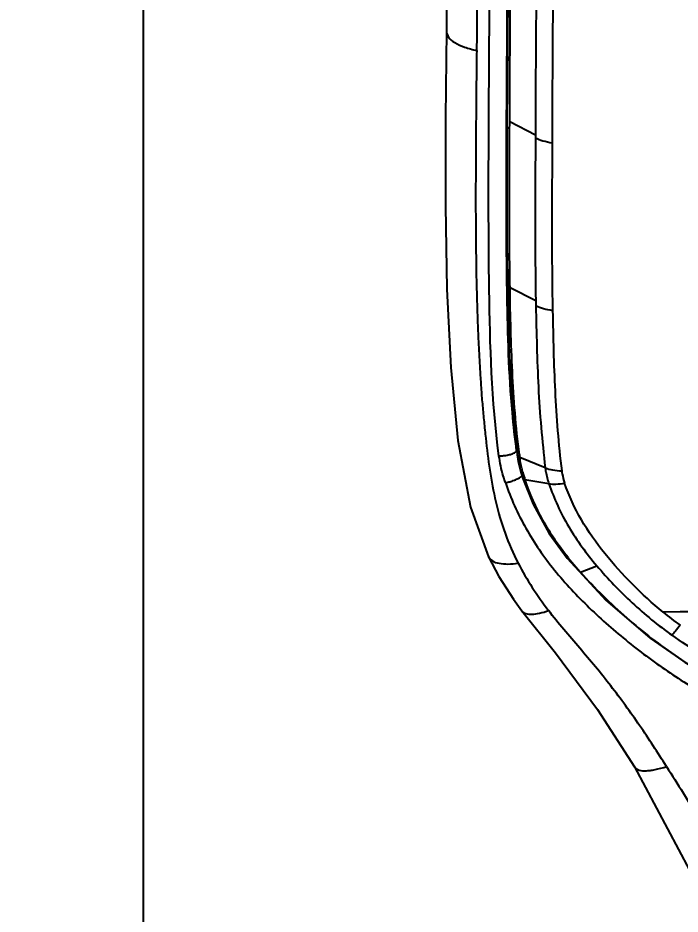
# Model space of a CAD drawing. Header units: millimetres. Extents: x 3631 to 3841, y 294 to 591.
# Drawn here: x 3752.6 to 3771.21, y 469.25 to 494.45 of the extents above; entities that cross this region are included whole.
import ezdxf

# ---------------------------------------------------------------- set-up
doc = ezdxf.new("R2010")
doc.units = ezdxf.units.MM
doc.header["$LTSCALE"] = 0.1
doc.layers.add('DIM', color=3, linetype='Continuous')
doc.styles.get("Standard").update_dxf_attribs({"font": 'arial.ttf'})
doc.dimstyles.new('ISO-25', dxfattribs={"dimtxt": 2.5, "dimasz": 2.5, "dimexe": 1.25, "dimexo": 0.625, "dimtad": 1, "dimlfac": 1.333333, "dimtxsty": 'Standard', "dimcen": 2.5, "dimadec": 0, "dimazin": 0, "dimtfac": 1, "dimtmove": 0, "dimatfit": 3, "dimfxl": 0, "dimarcsym": 0})

# ---------------------------------------------------------------- blocks, each defined once
blk = doc.blocks.new('*D74')
at = {"layer": 'Defpoints', "color": 0}
for p in [(3786.12, 534.251), (3756.118, 373.592), (3779.944, 373.592)]:
    blk.add_point(p, dxfattribs=at)
at = {"layer": 'DIM', "color": 0, "lineweight": -2}
for p, q in [((3785.495, 534.251), (3754.868, 534.251)), ((3756.118, 531.751), (3756.118, 376.092)), ((3779.319, 373.592), (3754.868, 373.592))]:
    blk.add_line(p, q, dxfattribs=at)
at = {"layer": 'DIM', "color": 0}
for points in [[(3755.702, 531.751), (3756.535, 531.751), (3756.118, 534.251)], [(3755.702, 376.092), (3756.535, 376.092), (3756.118, 373.592)]]:
    blk.add_solid(points, dxfattribs=at)
at = {"layer": 'DIM', "color": 0, "insert": (3754.238, 453.922), "char_height": 2.5, "attachment_point": 5, "rotation": 90}
blk.add_mtext('214', dxfattribs=at)

msp = doc.modelspace()

# ---------------------------------------------------------------- linework, layer by layer
at = {"color": 7, "linetype": 'Continuous'}
for p, q in [((3766.4024, 499.8655), (3766.3439, 491.4176)), ((3764.6441, 494.0818), (3764.6197, 491.6582)), ((3766.3322, 491.4177), (3766.3335, 491.6929)), ((3766.4195, 491.4662), (3766.4197, 491.5344)), ((3767.1421, 491.1571), (3766.42, 491.5342)), ((3766.3311, 491.1495), (3766.3322, 491.4177)), ((3766.3439, 491.4176), (3766.3412, 488.0688)), ((3766.419, 491.3299), (3766.4195, 491.4662)), ((3767.1425, 491.1569), (3767.1425, 491.0748)), ((3766.3689, 486.7881), (3766.3464, 486.7685)), ((3766.3483, 486.6607), (3766.3464, 486.7685)), ((3767.1524, 486.4956), (3766.4288, 486.8629)), ((3766.3712, 486.6807), (3766.3483, 486.6607)), ((3767.1526, 486.4956), (3767.1553, 486.3546)), ((3766.6268, 482.1685), (3766.6587, 481.9765)), ((3766.6272, 482.1687), (3766.6272, 482.1685)), ((3767.4182, 481.8017), (3766.701, 482.0955)), ((3766.7848, 481.5015), (3766.7848, 481.5014)), ((3767.5226, 481.3548), (3766.8501, 481.4652)), ((3765.8272, 479.3008), (3765.8275, 479.3002)), ((3768.4092, 478.8674), (3768.87, 479.0443)), ((3766.7606, 477.779), (3766.7621, 477.7771)), ((3769.9295, 473.3871), (3769.9296, 473.387))]:
    msp.add_line(p, q, dxfattribs=at)
for points in [[(3764.6724, 519.9102), (3764.669, 511.6495), (3764.6902, 502.875), (3764.6441, 494.0813)], [(3764.6197, 491.6582), (3764.6135, 489.1639), (3764.655, 486.8244), (3764.7645, 484.6258), (3764.9609, 482.5697), (3765.3201, 480.695), (3765.8272, 479.3008)], [(3766.3412, 488.0688), (3766.4096, 484.9105), (3766.6272, 482.1687)], [(3766.6587, 481.9765), (3766.7295, 481.6799), (3766.7848, 481.5014)], [(3766.7857, 481.5018), (3767.0772, 480.78), (3767.5287, 479.9578), (3768.0341, 479.2602)], [(3765.8274, 479.3002), (3766.1174, 478.7446), (3766.5232, 478.1061), (3766.7621, 477.7771)], [(3768.0341, 479.2602), (3769.1234, 478.0822), (3770.3718, 477.0059), (3771.7417, 476.0518), (3773.3039, 475.2192)], [(3766.7606, 477.779), (3767.7078, 476.5937), (3768.8856, 474.9995), (3769.9295, 473.3871)], [(3769.9296, 473.387), (3772.0962, 469.3221), (3773.7579, 464.739), (3774.751, 460.206)]]:
    msp.add_lwpolyline(points, dxfattribs=at)
for centre, radius, start, end in [((3789.2142, 485.0626), 22.7074, 187.30486, 187.50649), ((3770.2426, 482.6056), 3.579, 195.07483, 198.58074), ((3766.816, 481.5119), 0.0329, 198.63216, 206.25469), ((3774.8956, 484.7293), 8.7431, 218.56738, 218.74114), ((3776.8626, 486.3302), 11.279, 218.83122, 219.69544), ((3777.1779, 486.5933), 11.6896, 219.70085, 221.38249), ((3786.1255, -569.2692), 1047.1217, 89.1571714, 90.8422954), ((3776.5526, 484.854), 9.1917, 230.71526, 234.45177)]:
    msp.add_arc(centre, radius, start, end, dxfattribs=at)
for points, knots in [([(3765.5178, 519.3737), (3765.5084, 517.2255), (3765.5057, 512.9232), (3765.529, 506.4637), (3765.5411, 500.0013), (3765.509, 495.693), (3765.4884, 493.542)], [0, 0, 0, 0, 0.2494818, 0.4996465, 0.7501841, 1, 1, 1, 1]), ([(3766.1191, 482.1419), (3765.911, 483.6861), (3765.8208, 486.8074), (3765.8276, 491.4706), (3765.8634, 496.1328), (3765.9007, 500.7921), (3765.909, 505.4511), (3765.895, 511.6646), (3765.8716, 516.3254), (3765.8638, 519.4331)], [0, 0, 0, 0, 0.1253265, 0.250348, 0.3753432, 0.5002401, 0.6251305, 0.7500522, 1, 1, 1, 1]), ([(3766.4197, 491.5344), (3766.4264, 493.3226), (3766.4502, 496.0046), (3766.4776, 499.58), (3766.4932, 503.1541), (3766.4901, 507.6225), (3766.4787, 511.1973), (3766.4721, 512.9853)], [0, 0, 0, 0, 0.2500891, 0.3750931, 0.5000423, 0.749948, 1, 1, 1, 1]), ([(3767.1929, 512.9854), (3767.1994, 511.1663), (3767.2079, 508.4379), (3767.2124, 504.8006), (3767.2117, 502.0731), (3767.2002, 499.3449), (3767.171, 495.7062), (3767.1455, 492.9766), (3767.1425, 491.1569)], [0, 0, 0, 0, 0.2500149, 0.3749685, 0.4998924, 0.624862, 0.7499103, 1, 1, 1, 1]), ([(3766.3335, 491.6929), (3766.3432, 493.698), (3766.3791, 497.7083), (3766.4024, 501.7187), (3766.4053, 503.724)], [0, 0, 0, 0, 0.4999862, 1, 1, 1, 1]), ([(3767.6812, 503.6425), (3767.6809, 502.5835), (3767.6774, 500.466), (3767.6476, 496.2294), (3767.6146, 493.0517), (3767.6121, 490.9325)], [0, 0, 0, 0, 0.2499372, 0.4998028, 1, 1, 1, 1]), ([(3764.6441, 494.0811), (3764.6435, 494.0229), (3764.6967, 493.8858), (3764.8921, 493.7386), (3765.1641, 493.6205), (3765.3755, 493.5642), (3765.4889, 493.5419)], [0, 0, 0, 0, 0.1644354, 0.385159, 0.6736314, 1, 1, 1, 1]), ([(3765.4923, 493.5412), (3765.4879, 493.2384), (3765.4796, 492.6326), (3765.4786, 491.8754), (3765.468, 491.2697), (3765.4646, 490.8153), (3765.4674, 490.3608), (3765.4649, 489.9064), (3765.4592, 489.4522), (3765.4626, 488.9978), (3765.4689, 488.5433), (3765.4708, 487.9374), (3765.4785, 487.1799), (3765.5037, 486.4228), (3765.5193, 485.8166), (3765.5395, 485.362), (3765.5651, 484.9074), (3765.5903, 484.4528), (3765.618, 483.9982), (3765.6548, 483.5442), (3765.6993, 483.091), (3765.7591, 482.4878), (3765.8525, 481.7359), (3766.0671, 480.5371), (3766.3759, 479.6623), (3766.6581, 479.1191)], [0, 0, 0, 0, 0.0623682, 0.1247871, 0.1559483, 0.1871419, 0.2183784, 0.2495642, 0.2807164, 0.3119302, 0.3431624, 0.3743424, 0.4367169, 0.4991707, 0.5303654, 0.5616077, 0.5928849, 0.6241428, 0.6553906, 0.6866733, 0.7179634, 0.7491798, 0.8115179, 0.8739298, 1, 1, 1, 1]), ([(3766.419, 491.3299), (3766.4082, 491.3356), (3766.3751, 491.3549), (3766.3438, 491.3905), (3766.3439, 491.4176)], [0, 0, 0, 0, 0.3107051, 1, 1, 1, 1]), ([(3766.4287, 486.8564), (3766.4228, 487.229), (3766.4073, 488.7201), (3766.4154, 490.2114), (3766.419, 491.3299)], [0, 0, 0, 0, 0.2498907, 1, 1, 1, 1]), ([(3767.1421, 491.075), (3767.1416, 490.6942), (3767.1363, 489.1678), (3767.1318, 487.6412), (3767.1523, 486.4958)], [0, 0, 0, 0, 0.249441, 1, 1, 1, 1]), ([(3767.6123, 490.9326), (3767.5248, 490.9467), (3767.3642, 490.9825), (3767.2092, 491.0401), (3767.1421, 491.075)], [0, 0, 0, 0, 0.5395881, 1, 1, 1, 1]), ([(3767.612, 490.9325), (3767.6106, 489.7548), (3767.5978, 488.184), (3767.6169, 486.6133), (3767.6247, 486.2203)], [0, 0, 0, 0, 0.7497926, 1, 1, 1, 1]), ([(3766.6911, 482.1754), (3766.5916, 482.9513), (3766.5034, 484.1227), (3766.4483, 485.685), (3766.4335, 486.4661), (3766.4288, 486.8564)], [0, 0, 0, 0, 0.5003494, 0.7503187, 1, 1, 1, 1]), ([(3766.6152, 482.27), (3766.5665, 482.6303), (3766.4076, 484.0838), (3766.3647, 485.5468), (3766.3477, 486.6446)], [0, 0, 0, 0, 0.2487811, 1, 1, 1, 1]), ([(3767.1553, 486.3546), (3767.164, 485.9744), (3767.1789, 485.2143), (3767.2202, 484.0743), (3767.2973, 482.9362), (3767.3753, 482.1796), (3767.4187, 481.8019)], [0, 0, 0, 0, 0.2500228, 0.4999213, 0.7500335, 1, 1, 1, 1]), ([(3767.627, 486.22), (3767.5393, 486.2326), (3767.3784, 486.2656), (3767.2227, 486.3207), (3767.1553, 486.3546)], [0, 0, 0, 0, 0.5398988, 1, 1, 1, 1]), ([(3767.6274, 486.2204), (3767.6396, 485.4681), (3767.676, 483.9633), (3767.7876, 482.4603), (3767.8832, 481.7134)], [0, 0, 0, 0, 0.499828, 1, 1, 1, 1]), ([(3766.1191, 482.1419), (3766.131, 482.141), (3766.1838, 482.1387), (3766.2368, 482.1414), (3766.2774, 482.1461)], [0, 0, 0, 0, 0.2271815, 1, 1, 1, 1]), ([(3766.4136, 482.1718), (3766.4305, 482.1764), (3766.4889, 482.1943), (3766.546, 482.219), (3766.5821, 482.2435)], [0, 0, 0, 0, 0.2869543, 1, 1, 1, 1]), ([(3766.6273, 482.1685), (3766.6294, 482.1534), (3766.6501, 482.1207), (3766.6825, 482.104), (3766.7014, 482.0962)], [0, 0, 0, 0, 0.4269265, 1, 1, 1, 1]), ([(3766.2983, 481.3837), (3766.2771, 481.4459), (3766.1992, 481.694), (3766.1448, 481.9495), (3766.1188, 482.1419)], [0, 0, 0, 0, 0.2530672, 1, 1, 1, 1]), ([(3766.7867, 481.6748), (3766.7773, 481.7097), (3766.7422, 481.8486), (3766.7155, 481.9898), (3766.701, 482.096)], [0, 0, 0, 0, 0.2522683, 1, 1, 1, 1]), ([(3767.4182, 481.8017), (3767.4232, 481.7642), (3767.4472, 481.613), (3767.4859, 481.4641), (3767.5226, 481.3548)], [0, 0, 0, 0, 0.2469651, 1, 1, 1, 1]), ([(3767.4187, 481.8019), (3767.4856, 481.7748), (3767.6399, 481.7354), (3767.7973, 481.7186), (3767.8831, 481.7146)], [0, 0, 0, 0, 0.4565618, 1, 1, 1, 1]), ([(3767.8832, 481.7134), (3767.8871, 481.6846), (3767.9057, 481.5681), (3767.9356, 481.4535), (3767.9638, 481.3693)], [0, 0, 0, 0, 0.2471727, 1, 1, 1, 1]), ([(3766.2983, 481.3837), (3766.3102, 481.3853), (3766.3634, 481.3939), (3766.4159, 481.407), (3766.4559, 481.4193)], [0, 0, 0, 0, 0.2230495, 1, 1, 1, 1]), ([(3766.5847, 481.4668), (3766.6009, 481.474), (3766.6571, 481.5003), (3766.7113, 481.5316), (3766.7462, 481.559)], [0, 0, 0, 0, 0.2856934, 1, 1, 1, 1]), ([(3766.7865, 481.4974), (3766.7886, 481.4931), (3766.8044, 481.4738), (3766.8307, 481.468), (3766.8501, 481.4652)], [0, 0, 0, 0, 0.1929151, 1, 1, 1, 1]), ([(3768.0596, 479.2786), (3767.797, 479.608), (3767.3228, 480.3026), (3766.9875, 481.0739), (3766.8511, 481.4657)], [0, 0, 0, 0, 0.5038254, 1, 1, 1, 1]), ([(3766.2983, 481.3837), (3766.4492, 480.9401), (3766.8411, 480.0734), (3767.6562, 478.897), (3768.6457, 477.8433), (3769.7406, 476.8846), (3770.9152, 476.0143), (3772.5681, 475.0059), (3773.9051, 474.4308), (3774.8131, 474.1212)], [0, 0, 0, 0, 0.1218803, 0.2457016, 0.3706483, 0.496932, 0.6238837, 0.7504433, 1, 1, 1, 1]), ([(3767.5226, 481.3548), (3767.5875, 481.3444), (3767.7362, 481.3414), (3767.883, 481.3571), (3767.9638, 481.3698)], [0, 0, 0, 0, 0.4459868, 1, 1, 1, 1]), ([(3767.5226, 481.3548), (3767.6652, 480.9345), (3768.0427, 480.1136), (3768.5784, 479.3898), (3768.8698, 479.0446)], [0, 0, 0, 0, 0.4956417, 1, 1, 1, 1]), ([(3770.7324, 477.7393), (3770.4307, 477.9855), (3769.8602, 478.5155), (3769.0747, 479.3732), (3768.4066, 480.3149), (3768.0881, 481.0134), (3767.9638, 481.3698)], [0, 0, 0, 0, 0.252985, 0.5049107, 0.7547175, 1, 1, 1, 1]), ([(3765.8275, 479.3002), (3765.85, 479.2534), (3765.939, 479.1637), (3766.1374, 479.1054), (3766.3839, 479.0884), (3766.5639, 479.1039), (3766.6588, 479.1178)], [0, 0, 0, 0, 0.1742946, 0.3977455, 0.6787153, 1, 1, 1, 1]), ([(3768.0764, 479.2579), (3768.0716, 479.2566), (3768.0583, 479.2534), (3768.04, 479.2529), (3768.0341, 479.2602)], [0, 0, 0, 0, 0.3451401, 1, 1, 1, 1]), ([(3766.6581, 479.1191), (3766.7785, 478.8851), (3767.046, 478.4287), (3767.3536, 477.9992), (3767.5109, 477.7864)], [0, 0, 0, 0, 0.4986352, 1, 1, 1, 1]), ([(3768.8698, 479.0446), (3769.1795, 478.6793), (3769.8457, 477.9824), (3770.5916, 477.3703), (3770.9861, 477.092)], [0, 0, 0, 0, 0.4980336, 1, 1, 1, 1]), ([(3768.4089, 478.8673), (3768.6102, 478.642), (3769.0293, 478.2029), (3769.697, 477.5805), (3770.4041, 476.9963), (3771.394, 476.2782), (3772.4442, 475.6513), (3773.5449, 475.1388), (3774.1069, 474.918), (3774.3909, 474.8185)], [0, 0, 0, 0, 0.1242348, 0.2493535, 0.3750872, 0.5010875, 0.7519475, 0.8763126, 1, 1, 1, 1]), ([(3766.7621, 477.7771), (3766.7888, 477.7427), (3766.8803, 477.6862), (3767.0581, 477.6763), (3767.275, 477.7095), (3767.4301, 477.757), (3767.5124, 477.7869)], [0, 0, 0, 0, 0.1658214, 0.3841273, 0.6663825, 1, 1, 1, 1]), ([(3770.8274, 473.4017), (3770.585, 473.7911), (3770.0819, 474.5592), (3769.2727, 475.6754), (3768.3944, 476.7349), (3767.7893, 477.4242), (3767.5109, 477.7864)], [0, 0, 0, 0, 0.2500336, 0.5003757, 0.7510038, 1, 1, 1, 1]), ([(3771.2086, 477.3755), (3771.1657, 477.3187), (3771.0926, 477.2235), (3771.018, 477.1294), (3770.9863, 477.0922)], [0, 0, 0, 0, 0.5929676, 1, 1, 1, 1]), ([(3774.3853, 475.4053), (3774.0856, 475.5031), (3773.4889, 475.716), (3772.6203, 476.1061), (3771.7813, 476.5627), (3771.2458, 476.9086), (3770.9857, 477.0926)], [0, 0, 0, 0, 0.2482929, 0.4985236, 0.7490944, 1, 1, 1, 1]), ([(3769.9296, 473.387), (3769.9863, 473.2948), (3770.1768, 473.2714), (3770.3689, 473.2899), (3770.5694, 473.3245), (3770.7222, 473.3675), (3770.8274, 473.4017)], [0, 0, 0, 0, 0.34942, 0.4870292, 0.6430324, 1, 1, 1, 1]), ([(3770.8274, 473.4017), (3771.1414, 472.909), (3771.7569, 471.9128), (3772.6211, 470.3798), (3773.4329, 468.8105), (3774.1749, 467.1976), (3774.8067, 465.5295), (3775.3164, 463.8122), (3775.6738, 462.0531), (3775.8824, 460.8745), (3775.9794, 460.2833)], [0, 0, 0, 0, 0.1232779, 0.24704, 0.371272, 0.4960519, 0.621462, 0.747394, 0.8735847, 1, 1, 1, 1])]:
    msp.add_open_spline(points, degree=3, knots=knots, dxfattribs=at)
for points in [[(3766.3461, 486.7685), (3766.3249, 488.2286), (3766.3252, 489.6891), (3766.3311, 491.1495)], [(3766.2774, 482.1461), (3766.3233, 482.1514), (3766.369, 482.1598), (3766.4136, 482.1718)], [(3766.5821, 482.2435), (3766.5938, 482.2515), (3766.6051, 482.2602), (3766.6152, 482.27)], [(3766.4559, 481.4193), (3766.4997, 481.4327), (3766.5428, 481.4485), (3766.5847, 481.4668)], [(3766.7462, 481.559), (3766.7528, 481.5642), (3766.7592, 481.5695), (3766.7655, 481.5752)]]:
    msp.add_open_spline(points, degree=3, dxfattribs=at)

# ---------------------------------------------------------------- dimensions: what is measured, and where the dimension line sits
at = {"layer": 'DIM'}
dim = msp.add_linear_dim(base=(3756.1184, 373.5925), p1=(3786.1197, 534.2513), p2=(3779.944, 373.5925), angle=90, text='214', dimstyle='ISO-25', dxfattribs=at)
dim.commit()
dim.dimension.update_dxf_attribs({"geometry": '*D74', "text_midpoint": (3754.2383, 453.9219)})

doc.saveas('drawing.dxf')
